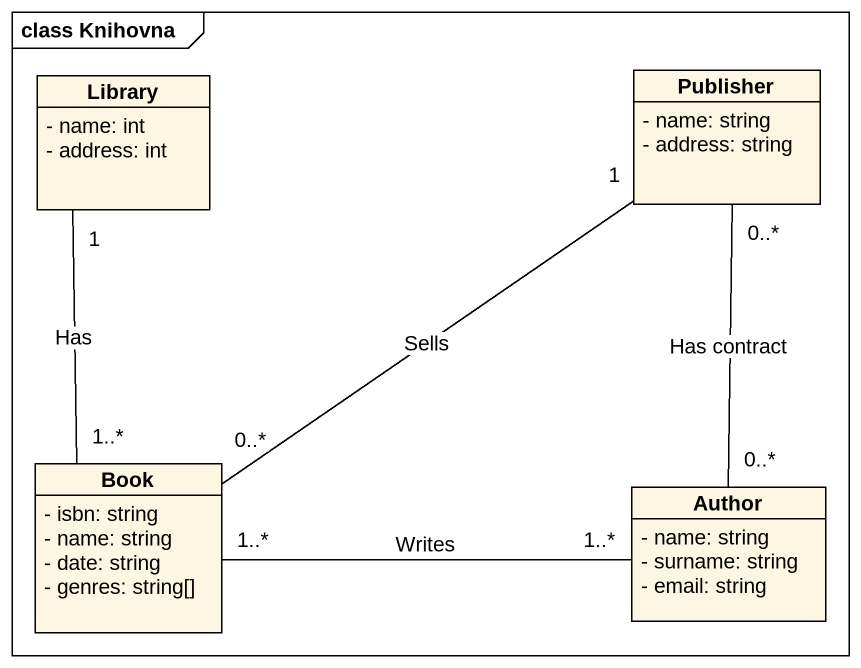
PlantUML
@startuml
mainframe class Knihovna
hide circle
hide empty members
skinparam classAttributeIconSize 0
class Library {
  - name: int
  - address: int
}
class Publisher {
  - name: string
  - address: string
}
class Book {
  - isbn: string
  - name: string
  - date: string
  - genres: string[]
}
class Author {
  - name: string
  - surname: string
  - email: string
}
Library "1" -- "1..*" Book : Has
Publisher "1" -- "0..*" Book : Sells
Author "0..*" -up- "0..*" Publisher : Has contract
Author "1..*" -left- "1..*" Book : Writes
@enduml
